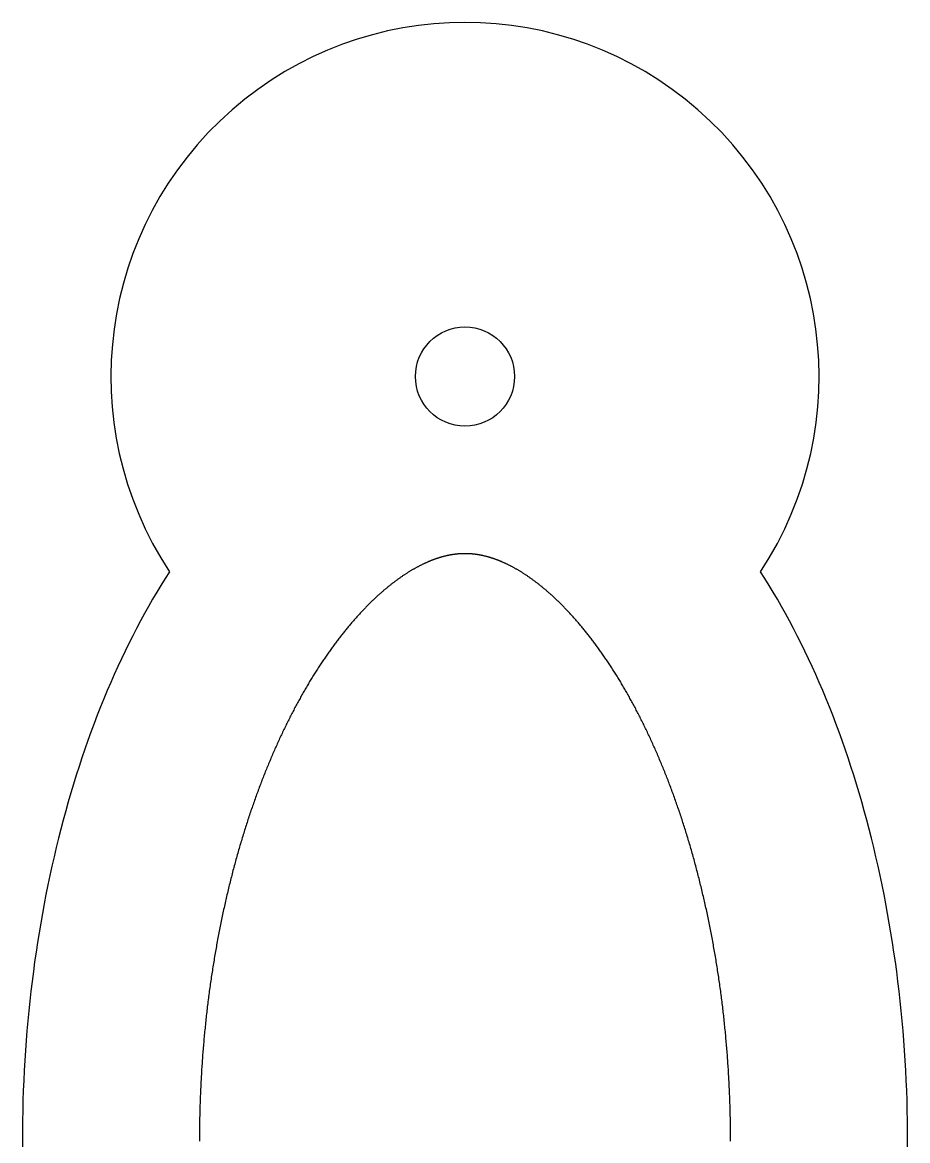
# Model space of a CAD drawing. Extents: x 0 to 210, y 0 to 192.
# Drawn here: x 105 to 155, y 63.1 to 126.3 of the extents above; entities that cross this region are included whole.
import ezdxf

# ---------------------------------------------------------------- set-up
doc = ezdxf.new("R2010")
doc.units = 0
doc.layers.get('0').update_dxf_attribs({"linetype": 'CONTINUOUS'})

msp = doc.modelspace()

# ---------------------------------------------------------------- linework, layer by layer
at = {"linetype": 'CONTINUOUS'}
msp.add_lwpolyline([(146.689, 95.262, 1.858715), (113.311, 95.262, 0.538006)], format="xyb", dxfattribs=at)
for points in [[(130, 96.283, 0), (129.979, 96.283, 0), (129.958, 96.283, 0), (129.937, 96.283, 0), (129.915, 96.282, 0), (129.894, 96.282, 0), (129.873, 96.281, 0), (129.852, 96.281, 0), (129.831, 96.28, 0), (129.81, 96.279, 0), (129.788, 96.278, 0), (129.767, 96.277, 0), (129.746, 96.276, 0), (129.725, 96.275, 0), (129.703, 96.273, 0), (129.682, 96.272, 0), (129.661, 96.27, 0), (129.639, 96.269, 0), (129.618, 96.267, 0), (129.596, 96.265, 0), (129.575, 96.263, 0), (129.553, 96.261, 0), (129.532, 96.259, 0), (129.51, 96.257, 0), (129.488, 96.254, 0), (129.467, 96.252, 0), (129.445, 96.249, 0), (129.423, 96.246, 0), (129.401, 96.244, 0), (129.379, 96.241, 0), (129.358, 96.238, 0), (129.336, 96.234, 0), (129.314, 96.231, 0), (129.291, 96.228, 0), (129.269, 96.224, 0), (129.247, 96.221, 0), (129.225, 96.217, 0), (129.202, 96.213, 0), (129.18, 96.209, 0), (129.157, 96.205, 0), (129.135, 96.201, 0), (129.112, 96.196, 0), (129.09, 96.192, 0), (129.067, 96.187, 0), (129.044, 96.182, 0), (129.021, 96.178, 0), (128.998, 96.173, 0), (128.975, 96.168, 0), (128.952, 96.162, 0), (128.929, 96.157, 0), (128.905, 96.152, 0), (128.882, 96.146, 0), (128.858, 96.14, 0), (128.835, 96.134, 0), (128.811, 96.128, 0), (128.787, 96.122, 0), (128.763, 96.116, 0), (128.739, 96.109, 0), (128.715, 96.103, 0), (128.691, 96.096, 0), (128.667, 96.089, 0), (128.642, 96.082, 0), (128.618, 96.075, 0), (128.593, 96.068, 0), (128.569, 96.061, 0), (128.544, 96.053, 0), (128.519, 96.045, 0), (128.494, 96.037, 0), (128.469, 96.029, 0), (128.444, 96.021, 0), (128.419, 96.013, 0), (128.394, 96.004, 0), (128.368, 95.996, 0), (128.343, 95.987, 0), (128.317, 95.978, 0), (128.291, 95.969, 0), (128.265, 95.959, 0), (128.24, 95.95, 0), (128.213, 95.94, 0), (128.187, 95.93, 0), (128.161, 95.92, 0), (128.135, 95.91, 0), (128.108, 95.9, 0), (128.082, 95.889, 0), (128.055, 95.878, 0), (128.028, 95.868, 0), (128.001, 95.857, 0), (127.974, 95.845, 0), (127.947, 95.834, 0), (127.92, 95.822, 0), (127.892, 95.811, 0), (127.865, 95.799, 0), (127.837, 95.786, 0), (127.809, 95.774, 0), (127.781, 95.761, 0), (127.753, 95.749, 0), (127.725, 95.736, 0), (127.697, 95.723, 0), (127.669, 95.709, 0), (127.64, 95.696, 0), (127.612, 95.682, 0), (127.583, 95.668, 0), (127.554, 95.654, 0), (127.525, 95.64, 0), (127.496, 95.625, 0), (127.467, 95.61, 0), (127.438, 95.596, 0), (127.409, 95.58, 0), (127.379, 95.565, 0), (127.349, 95.549, 0), (127.32, 95.534, 0), (127.29, 95.518, 0), (127.26, 95.501, 0), (127.23, 95.485, 0), (127.2, 95.468, 0), (127.17, 95.452, 0), (127.139, 95.434, 0), (127.109, 95.417, 0), (127.078, 95.4, 0), (127.047, 95.382, 0), (127.017, 95.364, 0), (126.986, 95.346, 0), (126.955, 95.327, 0), (126.924, 95.309, 0), (126.892, 95.29, 0), (126.861, 95.271, 0), (126.83, 95.251, 0), (126.798, 95.232, 0), (126.766, 95.212, 0), (126.735, 95.192, 0), (126.703, 95.172, 0), (126.671, 95.151, 0), (126.639, 95.13, 0), (126.607, 95.109, 0), (126.574, 95.088, 0), (126.542, 95.067, 0), (126.509, 95.045, 0), (126.477, 95.023, 0), (126.444, 95.001, 0), (126.411, 94.978, 0), (126.378, 94.956, 0), (126.345, 94.933, 0), (126.312, 94.909, 0), (126.279, 94.886, 0), (126.246, 94.862, 0), (126.213, 94.838, 0), (126.179, 94.814, 0), (126.146, 94.79, 0), (126.112, 94.765, 0), (126.078, 94.74, 0), (126.044, 94.715, 0), (126.01, 94.689, 0), (125.976, 94.663, 0), (125.942, 94.637, 0), (125.908, 94.611, 0), (125.874, 94.585, 0), (125.839, 94.558, 0), (125.805, 94.531, 0), (125.771, 94.503, 0), (125.736, 94.476, 0), (125.701, 94.448, 0), (125.666, 94.42, 0), (125.632, 94.392, 0), (125.597, 94.363, 0), (125.562, 94.334, 0), (125.527, 94.305, 0), (125.492, 94.276, 0), (125.456, 94.246, 0), (125.421, 94.216, 0), (125.386, 94.186, 0), (125.35, 94.155, 0), (125.315, 94.125, 0), (125.279, 94.094, 0), (125.244, 94.062, 0), (125.208, 94.031, 0), (125.172, 93.999, 0), (125.136, 93.967, 0), (125.1, 93.934, 0), (125.064, 93.902, 0), (125.028, 93.869, 0), (124.992, 93.836, 0), (124.956, 93.802, 0), (124.92, 93.769, 0), (124.884, 93.735, 0), (124.847, 93.7, 0), (124.811, 93.666, 0), (124.775, 93.631, 0), (124.738, 93.596, 0), (124.702, 93.56, 0), (124.665, 93.525, 0), (124.628, 93.489, 0), (124.592, 93.452, 0), (124.555, 93.416, 0), (124.518, 93.379, 0), (124.481, 93.342, 0), (124.444, 93.305, 0), (124.408, 93.267, 0), (124.371, 93.229, 0), (124.334, 93.191, 0), (124.297, 93.153, 0), (124.259, 93.114, 0), (124.222, 93.075, 0), (124.185, 93.036, 0), (124.148, 92.996, 0), (124.111, 92.956, 0), (124.074, 92.916, 0), (124.036, 92.876, 0), (123.999, 92.835, 0), (123.962, 92.794, 0), (123.924, 92.753, 0), (123.887, 92.711, 0), (123.849, 92.669, 0), (123.812, 92.627, 0), (123.774, 92.585, 0), (123.737, 92.542, 0), (123.699, 92.499, 0), (123.662, 92.456, 0), (123.624, 92.413, 0), (123.587, 92.369, 0), (123.549, 92.325, 0), (123.511, 92.281, 0), (123.474, 92.236, 0), (123.436, 92.191, 0), (123.399, 92.146, 0), (123.361, 92.101, 0), (123.323, 92.055, 0), (123.285, 92.009, 0), (123.248, 91.963, 0), (123.21, 91.916, 0), (123.172, 91.87, 0), (123.135, 91.822, 0), (123.097, 91.775, 0), (123.059, 91.727, 0), (123.021, 91.679, 0), (122.984, 91.631, 0), (122.946, 91.583, 0), (122.908, 91.534, 0), (122.87, 91.485, 0), (122.833, 91.436, 0), (122.795, 91.386, 0), (122.757, 91.336, 0), (122.719, 91.286, 0), (122.682, 91.236, 0), (122.644, 91.185, 0), (122.606, 91.134, 0), (122.569, 91.083, 0), (122.531, 91.031, 0), (122.493, 90.979, 0), (122.456, 90.927, 0), (122.418, 90.875, 0), (122.38, 90.822, 0), (122.343, 90.769, 0), (122.305, 90.716, 0), (122.267, 90.663, 0), (122.23, 90.609, 0), (122.192, 90.555, 0), (122.155, 90.501, 0), (122.117, 90.446, 0), (122.08, 90.392, 0), (122.042, 90.336, 0), (122.005, 90.281, 0), (121.968, 90.226, 0), (121.93, 90.17, 0), (121.893, 90.114, 0), (121.855, 90.057, 0), (121.818, 90.001, 0), (121.781, 89.944, 0), (121.744, 89.886, 0), (121.706, 89.829, 0), (121.669, 89.771, 0), (121.632, 89.713, 0), (121.595, 89.655, 0), (121.558, 89.597, 0), (121.521, 89.538, 0), (121.484, 89.479, 0), (121.447, 89.419, 0), (121.41, 89.36, 0), (121.373, 89.3, 0), (121.336, 89.24, 0), (121.299, 89.18, 0), (121.263, 89.119, 0), (121.226, 89.058, 0), (121.189, 88.997, 0), (121.153, 88.936, 0), (121.116, 88.874, 0), (121.08, 88.812, 0), (121.043, 88.75, 0), (121.007, 88.688, 0), (120.97, 88.625, 0), (120.934, 88.562, 0), (120.898, 88.499, 0), (120.861, 88.436, 0), (120.825, 88.372, 0), (120.789, 88.308, 0), (120.753, 88.244, 0), (120.717, 88.18, 0), (120.681, 88.115, 0), (120.645, 88.05, 0), (120.609, 87.985, 0), (120.573, 87.92, 0), (120.538, 87.854, 0), (120.502, 87.788, 0), (120.466, 87.722, 0), (120.431, 87.655, 0), (120.395, 87.589, 0), (120.36, 87.522, 0), (120.325, 87.455, 0), (120.289, 87.387, 0), (120.254, 87.32, 0), (120.219, 87.252, 0), (120.184, 87.184, 0), (120.149, 87.115, 0), (120.114, 87.047, 0), (120.079, 86.978, 0), (120.045, 86.909, 0), (120.01, 86.84, 0), (119.975, 86.77, 0), (119.941, 86.7, 0), (119.906, 86.63, 0), (119.872, 86.56, 0), (119.837, 86.49, 0), (119.803, 86.419, 0), (119.769, 86.348, 0), (119.735, 86.277, 0), (119.701, 86.205, 0), (119.667, 86.134, 0), (119.633, 86.062, 0), (119.599, 85.99, 0), (119.566, 85.917, 0), (119.532, 85.845, 0), (119.498, 85.772, 0), (119.465, 85.699, 0), (119.432, 85.626, 0), (119.398, 85.552, 0), (119.365, 85.478, 0), (119.332, 85.405, 0), (119.299, 85.33, 0), (119.266, 85.256, 0), (119.233, 85.181, 0), (119.2, 85.107, 0), (119.168, 85.032, 0), (119.135, 84.956, 0), (119.103, 84.881, 0), (119.07, 84.805, 0), (119.038, 84.729, 0), (119.006, 84.653, 0), (118.974, 84.577, 0), (118.942, 84.5, 0), (118.91, 84.424, 0), (118.878, 84.347, 0), (118.846, 84.27, 0), (118.814, 84.192, 0), (118.783, 84.115, 0), (118.751, 84.037, 0), (118.72, 83.959, 0), (118.689, 83.881, 0), (118.658, 83.802, 0), (118.627, 83.723, 0), (118.596, 83.645, 0), (118.565, 83.566, 0), (118.534, 83.486, 0), (118.503, 83.407, 0), (118.473, 83.327, 0), (118.442, 83.247, 0), (118.412, 83.167, 0), (118.382, 83.087, 0), (118.352, 83.007, 0), (118.322, 82.926, 0), (118.292, 82.845, 0), (118.262, 82.764, 0), (118.232, 82.683, 0), (118.203, 82.601, 0), (118.173, 82.52, 0), (118.144, 82.438, 0), (118.114, 82.356, 0), (118.085, 82.274, 0), (118.056, 82.191, 0), (118.027, 82.109, 0), (117.998, 82.026, 0), (117.97, 81.943, 0), (117.941, 81.86, 0), (117.913, 81.777, 0), (117.884, 81.693, 0), (117.856, 81.609, 0), (117.828, 81.525, 0), (117.8, 81.441, 0), (117.772, 81.357, 0), (117.744, 81.273, 0), (117.717, 81.188, 0), (117.689, 81.103, 0), (117.662, 81.018, 0), (117.634, 80.933, 0), (117.607, 80.848, 0), (117.58, 80.762, 0), (117.553, 80.677, 0), (117.526, 80.591, 0), (117.5, 80.505, 0), (117.473, 80.418, 0), (117.447, 80.332, 0), (117.42, 80.246, 0), (117.394, 80.159, 0), (117.368, 80.072, 0), (117.342, 79.985, 0), (117.316, 79.898, 0), (117.291, 79.81, 0), (117.265, 79.723, 0), (117.24, 79.635, 0), (117.214, 79.547, 0), (117.189, 79.459, 0), (117.164, 79.371, 0), (117.139, 79.283, 0), (117.114, 79.194, 0), (117.089, 79.105, 0), (117.065, 79.017, 0), (117.04, 78.928, 0), (117.016, 78.838, 0), (116.992, 78.749, 0), (116.968, 78.66, 0), (116.944, 78.57, 0), (116.92, 78.48, 0), (116.896, 78.39, 0), (116.873, 78.3, 0), (116.85, 78.21, 0), (116.826, 78.12, 0), (116.803, 78.029, 0), (116.78, 77.938, 0), (116.757, 77.848, 0), (116.735, 77.757, 0), (116.712, 77.666, 0), (116.689, 77.574, 0), (116.667, 77.483, 0), (116.645, 77.391, 0), (116.623, 77.3, 0), (116.601, 77.208, 0), (116.579, 77.116, 0), (116.557, 77.024, 0), (116.536, 76.932, 0), (116.515, 76.839, 0), (116.493, 76.747, 0), (116.472, 76.654, 0), (116.451, 76.562, 0), (116.43, 76.469, 0), (116.41, 76.376, 0), (116.389, 76.282, 0), (116.369, 76.189, 0), (116.349, 76.096, 0), (116.328, 76.002, 0), (116.308, 75.909, 0), (116.289, 75.815, 0), (116.269, 75.721, 0), (116.249, 75.627, 0), (116.23, 75.533, 0), (116.211, 75.438, 0), (116.192, 75.344, 0), (116.173, 75.249, 0), (116.154, 75.155, 0), (116.135, 75.06, 0), (116.116, 74.965, 0), (116.098, 74.87, 0), (116.08, 74.775, 0), (116.062, 74.68, 0), (116.044, 74.584, 0), (116.026, 74.489, 0), (116.008, 74.393, 0), (115.991, 74.298, 0), (115.973, 74.202, 0), (115.956, 74.106, 0), (115.939, 74.01, 0), (115.922, 73.914, 0), (115.905, 73.818, 0), (115.889, 73.721, 0), (115.872, 73.625, 0), (115.856, 73.529, 0), (115.84, 73.432, 0), (115.824, 73.335, 0), (115.808, 73.238, 0), (115.792, 73.141, 0), (115.776, 73.044, 0), (115.761, 72.947, 0), (115.746, 72.85, 0), (115.73, 72.753, 0), (115.715, 72.655, 0), (115.701, 72.558, 0), (115.686, 72.46, 0), (115.671, 72.363, 0), (115.657, 72.265, 0), (115.643, 72.167, 0), (115.629, 72.069, 0), (115.615, 71.971, 0), (115.601, 71.873, 0), (115.587, 71.775, 0), (115.574, 71.676, 0), (115.56, 71.578, 0), (115.547, 71.479, 0), (115.534, 71.381, 0), (115.521, 71.282, 0), (115.509, 71.184, 0), (115.496, 71.085, 0), (115.484, 70.986, 0), (115.471, 70.887, 0), (115.459, 70.788, 0), (115.447, 70.689, 0), (115.435, 70.59, 0), (115.424, 70.49, 0), (115.412, 70.391, 0), (115.401, 70.292, 0), (115.39, 70.192, 0), (115.379, 70.093, 0), (115.368, 69.993, 0), (115.357, 69.894, 0), (115.346, 69.794, 0), (115.336, 69.694, 0), (115.326, 69.594, 0), (115.316, 69.494, 0), (115.306, 69.394, 0), (115.296, 69.294, 0), (115.286, 69.194, 0), (115.277, 69.094, 0), (115.268, 68.994, 0), (115.258, 68.894, 0), (115.249, 68.793, 0), (115.241, 68.693, 0), (115.232, 68.593, 0), (115.223, 68.492, 0), (115.215, 68.391, 0), (115.207, 68.291, 0), (115.199, 68.19, 0), (115.191, 68.09, 0), (115.183, 67.989, 0), (115.176, 67.888, 0), (115.168, 67.787, 0), (115.161, 67.686, 0), (115.154, 67.585, 0), (115.147, 67.484, 0), (115.14, 67.383, 0), (115.134, 67.282, 0), (115.127, 67.181, 0), (115.121, 67.08, 0), (115.115, 66.979, 0), (115.109, 66.878, 0), (115.103, 66.777, 0), (115.097, 66.675, 0), (115.092, 66.574, 0), (115.086, 66.473, 0), (115.081, 66.371, 0), (115.076, 66.27, 0), (115.071, 66.168, 0), (115.067, 66.067, 0), (115.062, 65.965, 0), (115.058, 65.864, 0), (115.054, 65.762, 0), (115.049, 65.661, 0), (115.046, 65.559, 0), (115.042, 65.458, 0), (115.038, 65.356, 0), (115.035, 65.254, 0), (115.032, 65.153, 0), (115.028, 65.051, 0), (115.026, 64.949, 0), (115.023, 64.847, 0), (115.02, 64.746, 0), (115.018, 64.644, 0), (115.015, 64.542, 0), (115.013, 64.44, 0), (115.011, 64.338, 0), (115.009, 64.237, 0), (115.008, 64.135, 0), (115.006, 64.033, 0), (115.005, 63.931, 0), (115.004, 63.829, 0), (115.003, 63.727, 0), (115.002, 63.625, 0), (115.001, 63.524, 0), (115.001, 63.422, 0), (115, 63.32, 0), (115, 63.218, 0), (115, 63.116, 0)], [(145, 63.116, 0), (145, 63.218, 0), (145, 63.32, 0), (144.999, 63.422, 0), (144.999, 63.524, 0), (144.998, 63.626, 0), (144.997, 63.727, 0), (144.996, 63.829, 0), (144.995, 63.931, 0), (144.994, 64.033, 0), (144.992, 64.135, 0), (144.991, 64.237, 0), (144.989, 64.338, 0), (144.987, 64.44, 0), (144.985, 64.542, 0), (144.982, 64.644, 0), (144.98, 64.746, 0), (144.977, 64.847, 0), (144.975, 64.949, 0), (144.972, 65.051, 0), (144.969, 65.153, 0), (144.965, 65.254, 0), (144.962, 65.356, 0), (144.958, 65.458, 0), (144.955, 65.559, 0), (144.951, 65.661, 0), (144.947, 65.762, 0), (144.942, 65.864, 0), (144.938, 65.965, 0), (144.933, 66.067, 0), (144.929, 66.168, 0), (144.924, 66.27, 0), (144.919, 66.371, 0), (144.914, 66.473, 0), (144.908, 66.574, 0), (144.903, 66.675, 0), (144.897, 66.777, 0), (144.891, 66.878, 0), (144.885, 66.979, 0), (144.879, 67.08, 0), (144.873, 67.181, 0), (144.866, 67.282, 0), (144.86, 67.383, 0), (144.853, 67.484, 0), (144.846, 67.585, 0), (144.839, 67.686, 0), (144.832, 67.787, 0), (144.824, 67.888, 0), (144.817, 67.989, 0), (144.809, 68.09, 0), (144.801, 68.19, 0), (144.793, 68.291, 0), (144.785, 68.391, 0), (144.776, 68.492, 0), (144.768, 68.592, 0), (144.759, 68.693, 0), (144.75, 68.793, 0), (144.741, 68.894, 0), (144.732, 68.994, 0), (144.723, 69.094, 0), (144.713, 69.194, 0), (144.704, 69.294, 0), (144.694, 69.394, 0), (144.684, 69.494, 0), (144.674, 69.594, 0), (144.664, 69.694, 0), (144.653, 69.794, 0), (144.643, 69.894, 0), (144.632, 69.993, 0), (144.621, 70.093, 0), (144.61, 70.192, 0), (144.599, 70.292, 0), (144.588, 70.391, 0), (144.576, 70.49, 0), (144.565, 70.59, 0), (144.553, 70.689, 0), (144.541, 70.788, 0), (144.529, 70.887, 0), (144.516, 70.986, 0), (144.504, 71.085, 0), (144.491, 71.184, 0), (144.479, 71.282, 0), (144.466, 71.381, 0), (144.453, 71.479, 0), (144.44, 71.578, 0), (144.426, 71.676, 0), (144.413, 71.775, 0), (144.399, 71.873, 0), (144.385, 71.971, 0), (144.372, 72.069, 0), (144.357, 72.167, 0), (144.343, 72.265, 0), (144.329, 72.363, 0), (144.314, 72.46, 0), (144.3, 72.558, 0), (144.285, 72.655, 0), (144.27, 72.753, 0), (144.255, 72.85, 0), (144.239, 72.947, 0), (144.224, 73.044, 0), (144.208, 73.141, 0), (144.192, 73.238, 0), (144.177, 73.335, 0), (144.16, 73.432, 0), (144.144, 73.529, 0), (144.128, 73.625, 0), (144.111, 73.721, 0), (144.095, 73.818, 0), (144.078, 73.914, 0), (144.061, 74.01, 0), (144.044, 74.106, 0), (144.027, 74.202, 0), (144.009, 74.298, 0), (143.992, 74.393, 0), (143.974, 74.489, 0), (143.956, 74.584, 0), (143.938, 74.68, 0), (143.92, 74.775, 0), (143.902, 74.87, 0), (143.883, 74.965, 0), (143.865, 75.06, 0), (143.846, 75.155, 0), (143.827, 75.249, 0), (143.808, 75.344, 0), (143.789, 75.438, 0), (143.77, 75.533, 0), (143.75, 75.627, 0), (143.731, 75.721, 0), (143.711, 75.815, 0), (143.691, 75.908, 0), (143.671, 76.002, 0), (143.651, 76.096, 0), (143.631, 76.189, 0), (143.611, 76.282, 0), (143.59, 76.376, 0), (143.569, 76.469, 0), (143.548, 76.561, 0), (143.527, 76.654, 0), (143.506, 76.747, 0), (143.485, 76.839, 0), (143.464, 76.932, 0), (143.442, 77.024, 0), (143.421, 77.116, 0), (143.399, 77.208, 0), (143.377, 77.3, 0), (143.355, 77.391, 0), (143.333, 77.483, 0), (143.31, 77.574, 0), (143.288, 77.666, 0), (143.265, 77.757, 0), (143.243, 77.848, 0), (143.22, 77.938, 0), (143.197, 78.029, 0), (143.174, 78.12, 0), (143.15, 78.21, 0), (143.127, 78.3, 0), (143.103, 78.39, 0), (143.08, 78.48, 0), (143.056, 78.57, 0), (143.032, 78.66, 0), (143.008, 78.749, 0), (142.984, 78.838, 0), (142.96, 78.928, 0), (142.935, 79.017, 0), (142.911, 79.105, 0), (142.886, 79.194, 0), (142.861, 79.283, 0), (142.836, 79.371, 0), (142.811, 79.459, 0), (142.786, 79.547, 0), (142.76, 79.635, 0), (142.735, 79.723, 0), (142.709, 79.81, 0), (142.684, 79.898, 0), (142.658, 79.985, 0), (142.632, 80.072, 0), (142.606, 80.159, 0), (142.58, 80.246, 0), (142.553, 80.332, 0), (142.527, 80.419, 0), (142.5, 80.505, 0), (142.474, 80.591, 0), (142.447, 80.677, 0), (142.42, 80.762, 0), (142.393, 80.848, 0), (142.366, 80.933, 0), (142.338, 81.018, 0), (142.311, 81.103, 0), (142.283, 81.188, 0), (142.256, 81.273, 0), (142.228, 81.357, 0), (142.2, 81.441, 0), (142.172, 81.525, 0), (142.144, 81.609, 0), (142.116, 81.693, 0), (142.087, 81.777, 0), (142.059, 81.86, 0), (142.03, 81.943, 0), (142.001, 82.026, 0), (141.973, 82.109, 0), (141.944, 82.191, 0), (141.915, 82.274, 0), (141.885, 82.356, 0), (141.856, 82.438, 0), (141.827, 82.52, 0), (141.797, 82.601, 0), (141.768, 82.683, 0), (141.738, 82.764, 0), (141.708, 82.845, 0), (141.678, 82.926, 0), (141.648, 83.007, 0), (141.618, 83.087, 0), (141.588, 83.167, 0), (141.557, 83.247, 0), (141.527, 83.327, 0), (141.496, 83.407, 0), (141.466, 83.486, 0), (141.435, 83.565, 0), (141.404, 83.644, 0), (141.373, 83.723, 0), (141.342, 83.802, 0), (141.311, 83.88, 0), (141.28, 83.959, 0), (141.248, 84.037, 0), (141.217, 84.114, 0), (141.185, 84.192, 0), (141.154, 84.269, 0), (141.122, 84.347, 0), (141.09, 84.423, 0), (141.058, 84.5, 0), (141.026, 84.577, 0), (140.994, 84.653, 0), (140.962, 84.729, 0), (140.929, 84.805, 0), (140.897, 84.881, 0), (140.865, 84.956, 0), (140.832, 85.031, 0), (140.799, 85.107, 0), (140.767, 85.181, 0), (140.734, 85.256, 0), (140.701, 85.33, 0), (140.668, 85.404, 0), (140.635, 85.478, 0), (140.602, 85.552, 0), (140.568, 85.626, 0), (140.535, 85.699, 0), (140.501, 85.772, 0), (140.468, 85.845, 0), (140.434, 85.917, 0), (140.401, 85.99, 0), (140.367, 86.062, 0), (140.333, 86.134, 0), (140.299, 86.205, 0), (140.265, 86.277, 0), (140.231, 86.348, 0), (140.197, 86.419, 0), (140.163, 86.49, 0), (140.128, 86.56, 0), (140.094, 86.63, 0), (140.059, 86.7, 0), (140.025, 86.77, 0), (139.99, 86.84, 0), (139.955, 86.909, 0), (139.921, 86.978, 0), (139.886, 87.047, 0), (139.851, 87.115, 0), (139.816, 87.184, 0), (139.781, 87.252, 0), (139.746, 87.32, 0), (139.711, 87.387, 0), (139.675, 87.455, 0), (139.64, 87.522, 0), (139.605, 87.589, 0), (139.569, 87.655, 0), (139.534, 87.722, 0), (139.498, 87.788, 0), (139.462, 87.854, 0), (139.427, 87.92, 0), (139.391, 87.985, 0), (139.355, 88.05, 0), (139.319, 88.115, 0), (139.283, 88.18, 0), (139.247, 88.244, 0), (139.211, 88.308, 0), (139.175, 88.372, 0), (139.139, 88.436, 0), (139.102, 88.499, 0), (139.066, 88.562, 0), (139.03, 88.625, 0), (138.993, 88.688, 0), (138.957, 88.75, 0), (138.921, 88.812, 0), (138.884, 88.874, 0), (138.847, 88.936, 0), (138.811, 88.997, 0), (138.774, 89.058, 0), (138.737, 89.119, 0), (138.701, 89.18, 0), (138.664, 89.24, 0), (138.627, 89.3, 0), (138.59, 89.36, 0), (138.553, 89.419, 0), (138.516, 89.479, 0), (138.479, 89.538, 0), (138.442, 89.597, 0), (138.405, 89.655, 0), (138.368, 89.713, 0), (138.331, 89.771, 0), (138.294, 89.829, 0), (138.256, 89.886, 0), (138.219, 89.944, 0), (138.182, 90.001, 0), (138.145, 90.057, 0), (138.107, 90.114, 0), (138.07, 90.17, 0), (138.033, 90.226, 0), (137.995, 90.281, 0), (137.958, 90.336, 0), (137.92, 90.392, 0), (137.883, 90.446, 0), (137.845, 90.501, 0), (137.808, 90.555, 0), (137.77, 90.609, 0), (137.733, 90.663, 0), (137.695, 90.716, 0), (137.657, 90.769, 0), (137.62, 90.822, 0), (137.582, 90.875, 0), (137.545, 90.927, 0), (137.507, 90.979, 0), (137.469, 91.031, 0), (137.431, 91.083, 0), (137.394, 91.134, 0), (137.356, 91.185, 0), (137.318, 91.236, 0), (137.281, 91.286, 0), (137.243, 91.336, 0), (137.205, 91.386, 0), (137.167, 91.436, 0), (137.13, 91.485, 0), (137.092, 91.534, 0), (137.054, 91.583, 0), (137.016, 91.631, 0), (136.979, 91.679, 0), (136.941, 91.727, 0), (136.903, 91.775, 0), (136.865, 91.822, 0), (136.828, 91.869, 0), (136.79, 91.916, 0), (136.752, 91.963, 0), (136.715, 92.009, 0), (136.677, 92.055, 0), (136.639, 92.101, 0), (136.601, 92.146, 0), (136.564, 92.191, 0), (136.526, 92.236, 0), (136.489, 92.281, 0), (136.451, 92.325, 0), (136.413, 92.369, 0), (136.376, 92.413, 0), (136.338, 92.456, 0), (136.301, 92.499, 0), (136.263, 92.542, 0), (136.226, 92.585, 0), (136.188, 92.627, 0), (136.151, 92.669, 0), (136.113, 92.711, 0), (136.076, 92.752, 0), (136.038, 92.793, 0), (136.001, 92.834, 0), (135.964, 92.875, 0), (135.926, 92.915, 0), (135.889, 92.956, 0), (135.852, 92.995, 0), (135.815, 93.035, 0), (135.778, 93.074, 0), (135.741, 93.113, 0), (135.704, 93.152, 0), (135.666, 93.19, 0), (135.629, 93.229, 0), (135.593, 93.266, 0), (135.556, 93.304, 0), (135.519, 93.341, 0), (135.482, 93.378, 0), (135.445, 93.415, 0), (135.408, 93.452, 0), (135.372, 93.488, 0), (135.335, 93.524, 0), (135.299, 93.56, 0), (135.262, 93.595, 0), (135.225, 93.63, 0), (135.189, 93.665, 0), (135.153, 93.7, 0), (135.116, 93.734, 0), (135.08, 93.768, 0), (135.044, 93.802, 0), (135.008, 93.835, 0), (134.972, 93.869, 0), (134.936, 93.902, 0), (134.9, 93.934, 0), (134.864, 93.967, 0), (134.828, 93.999, 0), (134.792, 94.031, 0), (134.756, 94.062, 0), (134.721, 94.094, 0), (134.685, 94.125, 0), (134.65, 94.155, 0), (134.614, 94.186, 0), (134.579, 94.216, 0), (134.544, 94.246, 0), (134.508, 94.276, 0), (134.473, 94.305, 0), (134.438, 94.334, 0), (134.403, 94.363, 0), (134.368, 94.392, 0), (134.333, 94.42, 0), (134.299, 94.448, 0), (134.264, 94.476, 0), (134.229, 94.504, 0), (134.195, 94.531, 0), (134.161, 94.558, 0), (134.126, 94.585, 0), (134.092, 94.611, 0), (134.058, 94.637, 0), (134.024, 94.663, 0), (133.99, 94.689, 0), (133.956, 94.715, 0), (133.922, 94.74, 0), (133.888, 94.765, 0), (133.855, 94.789, 0), (133.821, 94.814, 0), (133.788, 94.838, 0), (133.754, 94.862, 0), (133.721, 94.886, 0), (133.688, 94.909, 0), (133.655, 94.932, 0), (133.622, 94.955, 0), (133.589, 94.978, 0), (133.556, 95, 0), (133.524, 95.023, 0), (133.491, 95.045, 0), (133.458, 95.066, 0), (133.426, 95.088, 0), (133.394, 95.109, 0), (133.362, 95.13, 0), (133.329, 95.151, 0), (133.297, 95.171, 0), (133.266, 95.192, 0), (133.234, 95.212, 0), (133.202, 95.232, 0), (133.171, 95.251, 0), (133.139, 95.27, 0), (133.108, 95.29, 0), (133.076, 95.309, 0), (133.045, 95.327, 0), (133.014, 95.346, 0), (132.983, 95.364, 0), (132.952, 95.382, 0), (132.922, 95.4, 0), (132.891, 95.417, 0), (132.861, 95.434, 0), (132.83, 95.452, 0), (132.8, 95.468, 0), (132.77, 95.485, 0), (132.74, 95.502, 0), (132.71, 95.518, 0), (132.68, 95.534, 0), (132.65, 95.55, 0), (132.621, 95.565, 0), (132.591, 95.58, 0), (132.562, 95.596, 0), (132.533, 95.611, 0), (132.504, 95.625, 0), (132.475, 95.64, 0), (132.446, 95.654, 0), (132.417, 95.668, 0), (132.388, 95.682, 0), (132.36, 95.696, 0), (132.331, 95.709, 0), (132.303, 95.723, 0), (132.275, 95.736, 0), (132.247, 95.749, 0), (132.219, 95.761, 0), (132.191, 95.774, 0), (132.163, 95.786, 0), (132.136, 95.799, 0), (132.108, 95.811, 0), (132.081, 95.822, 0), (132.054, 95.834, 0), (132.026, 95.845, 0), (131.999, 95.857, 0), (131.972, 95.868, 0), (131.946, 95.879, 0), (131.919, 95.889, 0), (131.892, 95.9, 0), (131.866, 95.91, 0), (131.839, 95.92, 0), (131.813, 95.93, 0), (131.787, 95.94, 0), (131.761, 95.95, 0), (131.735, 95.959, 0), (131.709, 95.969, 0), (131.683, 95.978, 0), (131.658, 95.987, 0), (131.632, 95.996, 0), (131.607, 96.004, 0), (131.581, 96.013, 0), (131.556, 96.021, 0), (131.531, 96.029, 0), (131.506, 96.037, 0), (131.481, 96.045, 0), (131.456, 96.053, 0), (131.431, 96.061, 0), (131.407, 96.068, 0), (131.382, 96.075, 0), (131.358, 96.082, 0), (131.333, 96.089, 0), (131.309, 96.096, 0), (131.285, 96.103, 0), (131.261, 96.109, 0), (131.237, 96.116, 0), (131.213, 96.122, 0), (131.189, 96.128, 0), (131.165, 96.134, 0), (131.142, 96.14, 0), (131.118, 96.146, 0), (131.095, 96.152, 0), (131.071, 96.157, 0), (131.048, 96.162, 0), (131.025, 96.168, 0), (131.002, 96.173, 0), (130.979, 96.178, 0), (130.956, 96.183, 0), (130.933, 96.187, 0), (130.91, 96.192, 0), (130.888, 96.196, 0), (130.865, 96.201, 0), (130.843, 96.205, 0), (130.82, 96.209, 0), (130.798, 96.213, 0), (130.775, 96.217, 0), (130.753, 96.221, 0), (130.731, 96.224, 0), (130.709, 96.228, 0), (130.687, 96.231, 0), (130.665, 96.235, 0), (130.643, 96.238, 0), (130.621, 96.241, 0), (130.599, 96.244, 0), (130.577, 96.247, 0), (130.555, 96.249, 0), (130.533, 96.252, 0), (130.512, 96.254, 0), (130.49, 96.257, 0), (130.468, 96.259, 0), (130.447, 96.261, 0), (130.425, 96.263, 0), (130.404, 96.265, 0), (130.382, 96.267, 0), (130.361, 96.269, 0), (130.34, 96.271, 0), (130.318, 96.272, 0), (130.297, 96.274, 0), (130.275, 96.275, 0), (130.254, 96.276, 0), (130.233, 96.277, 0), (130.212, 96.278, 0), (130.19, 96.279, 0), (130.169, 96.28, 0), (130.148, 96.281, 0), (130.127, 96.281, 0), (130.106, 96.282, 0), (130.085, 96.282, 0), (130.063, 96.283, 0), (130.042, 96.283, 0), (130.021, 96.283, 0), (130, 96.283, 0)]]:
    msp.add_polyline3d(points)
for points in [[(113.311, 95.262, 0), (113.068, 94.881, 0), (112.828, 94.495, 0), (112.591, 94.104, 0), (112.357, 93.707, 0), (112.126, 93.305, 0), (111.898, 92.897, 0), (111.674, 92.485, 0), (111.452, 92.067, 0), (111.234, 91.645, 0), (111.018, 91.217, 0), (110.807, 90.785, 0), (110.598, 90.348, 0), (110.393, 89.906, 0), (110.191, 89.46, 0), (109.993, 89.009, 0), (109.798, 88.554, 0), (109.606, 88.094, 0), (109.418, 87.63, 0), (109.234, 87.162, 0), (109.053, 86.69, 0), (108.876, 86.214, 0), (108.702, 85.733, 0), (108.532, 85.249, 0), (108.366, 84.761, 0), (108.203, 84.269, 0), (108.044, 83.774, 0), (107.889, 83.275, 0), (107.738, 82.772, 0), (107.591, 82.267, 0), (107.447, 81.758, 0), (107.308, 81.245, 0), (107.172, 80.73, 0), (107.04, 80.211, 0), (106.912, 79.69, 0), (106.789, 79.166, 0), (106.669, 78.639, 0), (106.553, 78.109, 0), (106.441, 77.577, 0), (106.333, 77.042, 0), (106.23, 76.505, 0), (106.13, 75.966, 0), (106.035, 75.424, 0), (105.943, 74.88, 0), (105.856, 74.335, 0), (105.773, 73.787, 0), (105.694, 73.237, 0), (105.62, 72.686, 0), (105.549, 72.133, 0), (105.483, 71.579, 0), (105.421, 71.023, 0), (105.363, 70.466, 0), (105.309, 69.907, 0), (105.26, 69.347, 0), (105.215, 68.787, 0), (105.174, 68.225, 0), (105.138, 67.662, 0), (105.105, 67.099, 0), (105.077, 66.535, 0), (105.054, 65.97, 0), (105.034, 65.405, 0), (105.019, 64.839, 0), (105.009, 64.274, 0), (105.002, 63.708, 0), (105, 63.142, 0), (105.002, 62.575, 0)], [(154.998, 62.575, 0), (155, 63.142, 0), (154.998, 63.708, 0), (154.991, 64.274, 0), (154.981, 64.839, 0), (154.966, 65.405, 0), (154.946, 65.97, 0), (154.923, 66.535, 0), (154.895, 67.099, 0), (154.862, 67.662, 0), (154.826, 68.225, 0), (154.785, 68.787, 0), (154.74, 69.347, 0), (154.691, 69.907, 0), (154.637, 70.466, 0), (154.579, 71.023, 0), (154.517, 71.579, 0), (154.451, 72.133, 0), (154.381, 72.686, 0), (154.306, 73.237, 0), (154.227, 73.787, 0), (154.144, 74.335, 0), (154.057, 74.88, 0), (153.965, 75.424, 0), (153.87, 75.966, 0), (153.77, 76.505, 0), (153.667, 77.042, 0), (153.559, 77.577, 0), (153.447, 78.109, 0), (153.331, 78.639, 0), (153.211, 79.166, 0), (153.088, 79.69, 0), (152.96, 80.211, 0), (152.828, 80.73, 0), (152.692, 81.245, 0), (152.553, 81.758, 0), (152.409, 82.267, 0), (152.262, 82.772, 0), (152.111, 83.275, 0), (151.956, 83.774, 0), (151.797, 84.269, 0), (151.634, 84.761, 0), (151.468, 85.249, 0), (151.298, 85.733, 0), (151.124, 86.214, 0), (150.947, 86.69, 0), (150.766, 87.162, 0), (150.582, 87.63, 0), (150.394, 88.094, 0), (150.202, 88.554, 0), (150.007, 89.009, 0), (149.809, 89.46, 0), (149.607, 89.906, 0), (149.402, 90.348, 0), (149.193, 90.785, 0), (148.982, 91.217, 0), (148.766, 91.645, 0), (148.548, 92.067, 0), (148.327, 92.485, 0), (148.102, 92.897, 0), (147.874, 93.305, 0), (147.643, 93.707, 0), (147.409, 94.104, 0), (147.172, 94.495, 0), (146.932, 94.881, 0), (146.689, 95.262, 0)]]:
    msp.add_polyline3d(points, dxfattribs=at)
msp.add_circle((130, 106.283), 2.8, dxfattribs=at)

doc.saveas('drawing.dxf')
